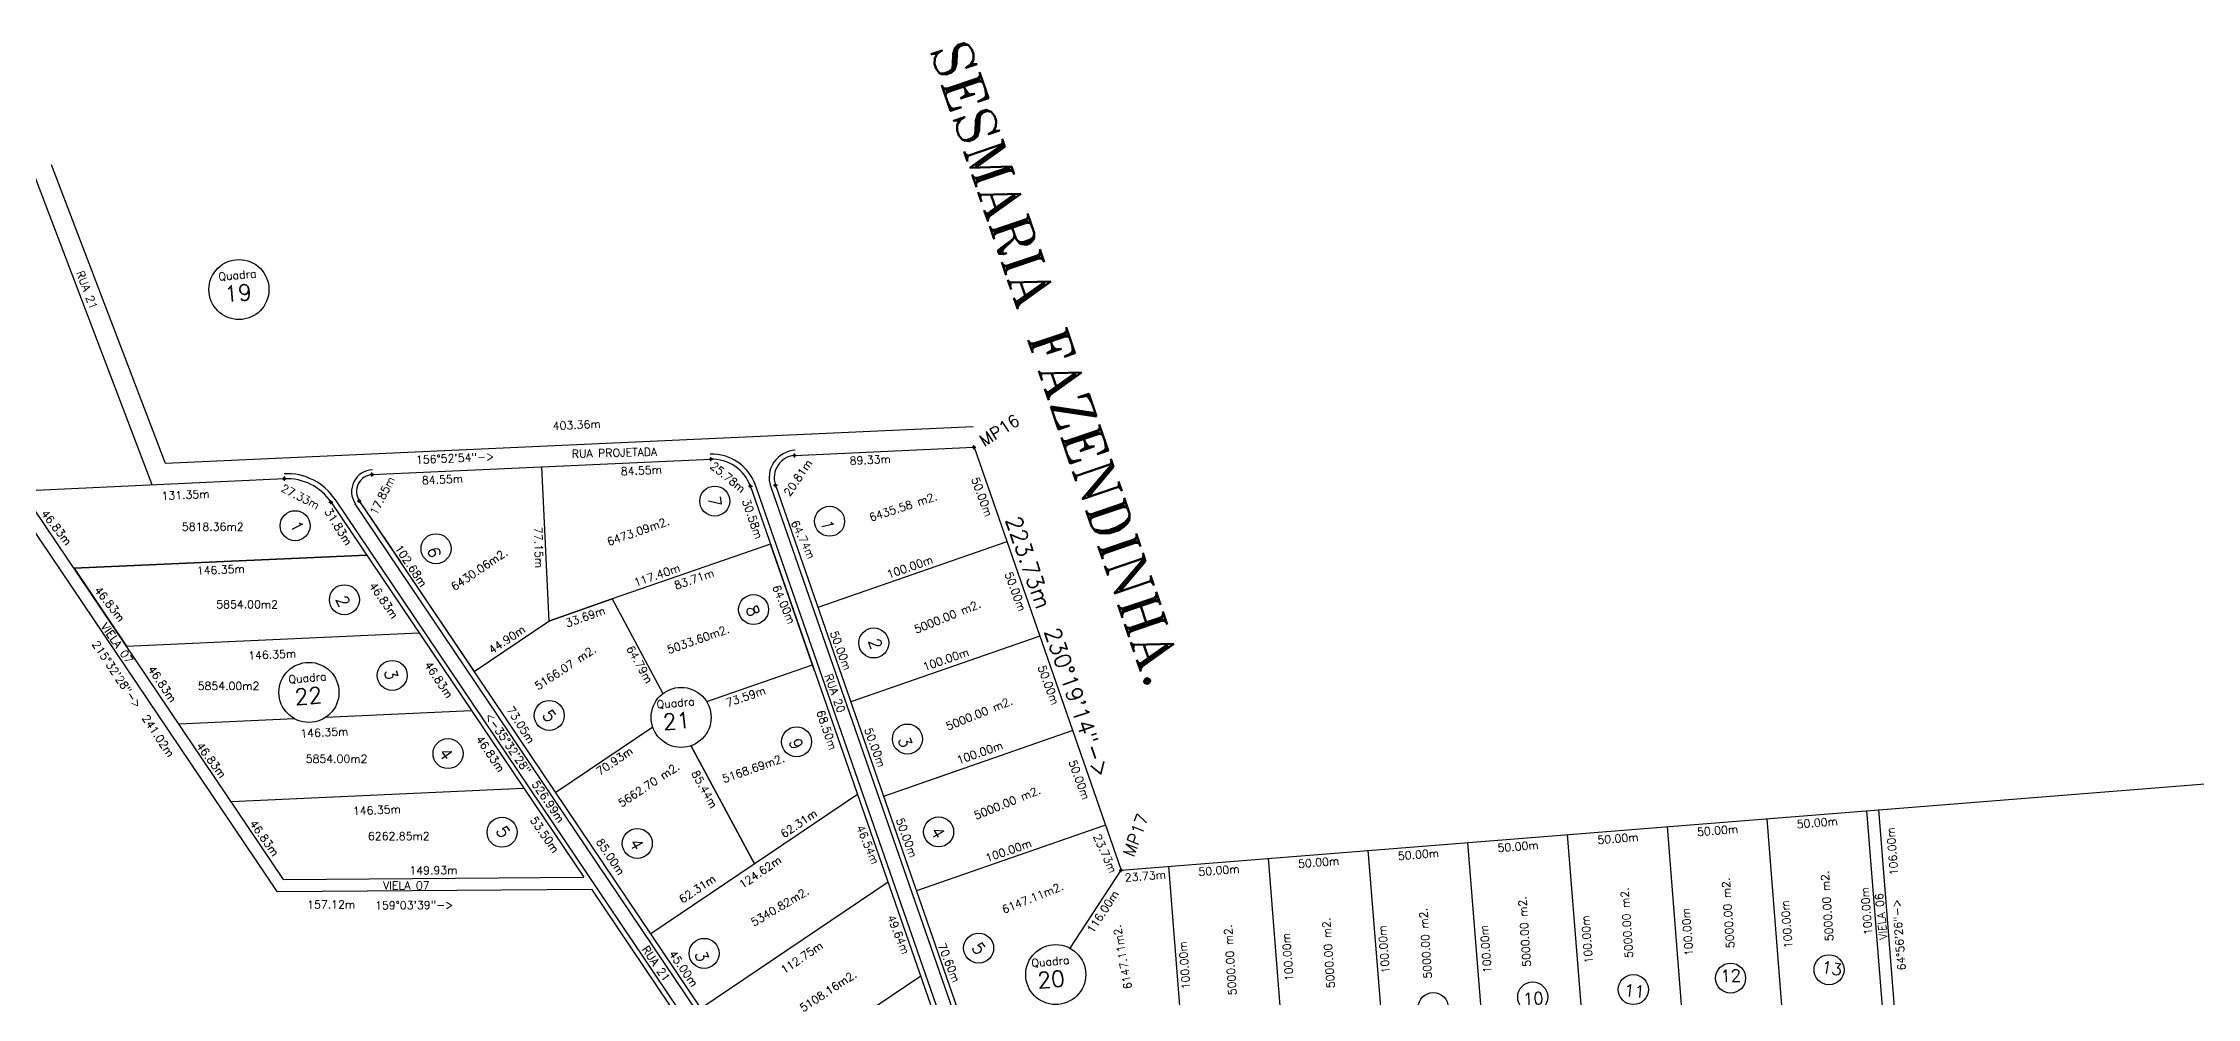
# Model space of a CAD drawing. Extents: x -23785941 to 8798891, y -8418521 to 21897894.
# Drawn here: x -24298 to -23221, y -2100 to -1623 of the extents above; entities that cross this region are included whole.
import ezdxf
from ezdxf.enums import TextEntityAlignment as Align

# ---------------------------------------------------------------- set-up
doc = ezdxf.new("R2010")
doc.units = 0
doc.header["$MEASUREMENT"] = 0
doc.header["$PDMODE"] = 34
doc.header["$PDSIZE"] = 1
doc.layers.get('0').update_dxf_attribs({"linetype": 'CONTINUOUS'})
for name, color, linetype in [('CALCADA', 3, 'CONTINUOUS'), ('REG60_100', 2, 'CONTINUOUS'), ('RUA', 1, 'CONTINUOUS'), ('TER_POLI', 5, 'CONTINUOUS')]:
    doc.layers.add(name, color=color, linetype=linetype)
doc.styles.add('1_5MM', font='romans.shx', dxfattribs={"height": 6})
doc.styles.add('1MM', font='romans.shx', dxfattribs={"height": 4})
doc.styles.add('2MM', font='romans.shx', dxfattribs={"height": 8})
doc.styles.add('5MM', font='romans.shx', dxfattribs={"height": 20})

msp = doc.modelspace()

# ---------------------------------------------------------------- linework, layer by layer
for p, q in [((-24243.2, -1843.8), (-24302.7, -1687.5)), ((-24236.5, -1833.3), (-24293.4, -1684)), ((-23832.9, -1814.9), (-24236.5, -1833.3)), ((-24048.6, -1834.9), (-24048.6, -1834.9)), ((-24048.6, -1834.9), (-24048.6, -1834.9)), ((-24048.6, -1834.9), (-24045, -1912)), ((-24180.7, -2047.1), (-24315.4, -1847.1)), ((-24308.3, -1846.8), (-24177, -1840.8)), ((-24177.5, -2041.1), (-24308.3, -1846.8)), ((-23944.3, -1844.2), (-23845, -2129.9)), ((-23931.7, -1844), (-23838, -2113.5)), ((-24153.9, -1852.4), (-24027.5, -2039.9)), ((-24139.8, -1851.7), (-24082.3, -1937.1)), ((-24139.7, -1851.9), (-23919.7, -2178.6)), ((-24139.7, -1851.9), (-24119.1, -1882.4)), ((-23816, -1872.3), (-23910.4, -1905.1)), ((-24282.2, -1885.6), (-24136, -1879)), ((-24136, -1879), (-24282.2, -1885.6)), ((-23934.1, -1873.5), (-24013.2, -1900.9)), ((-23912.1, -1936.8), (-23934.1, -1873.5)), ((-24282.2, -1885.6), (-24256, -1924.5)), ((-24013.2, -1900.9), (-24045, -1912)), ((-24045, -1912), (-24013.2, -1900.9)), ((-24013.2, -1900.9), (-23987.9, -1948.1)), ((-24082.3, -1937.1), (-24045, -1912)), ((-24256, -1924.5), (-24109.8, -1917.8)), ((-24256, -1924.5), (-24109.8, -1917.8)), ((-23799.5, -1919.5), (-23894, -1952.4)), ((-23966, -1952.2), (-23913.1, -1933.9)), ((-24156.3, -1960), (-24083.7, -1956.7)), ((-24229.9, -1963.3), (-24172.1, -1960.7)), ((-23993, -1965), (-24041.5, -1997.7)), ((-23993, -1965), (-24041.5, -1997.7)), ((-23783.1, -1966.7), (-23877.6, -1999.6)), ((-23942.2, -2033.3), (-23973.9, -1974.2)), ((-23973.9, -1974.2), (-23942.2, -2033.3)), ((-23842.4, -1987.3), (-23877.6, -1999.6)), ((-24203.7, -2002.2), (-24057.5, -1995.5)), ((-23890.6, -1998.6), (-23994, -2068.2)), ((-23436.2, -2010.7), (-23428.3, -2110.4)), ((-23386.4, -2006.7), (-23378.2, -2108.9)), ((-23380.4, -2006.2), (-23371.7, -2115.4)), ((-23766.7, -2014), (-23861.1, -2046.8)), ((-23585.7, -2022.6), (-23577.8, -2122.3)), ((-23535.9, -2018.6), (-23527.9, -2118.3)), ((-23486, -2014.6), (-23478.1, -2114.3)), ((-23735.2, -2034.5), (-23727.3, -2134.2)), ((-23685.4, -2030.5), (-23677.5, -2130.2)), ((-23635.6, -2026.5), (-23627.6, -2126.2)), ((-24177.5, -2041.1), (-24027.5, -2039.9)), ((-23875.3, -2042.5), (-23968.9, -2105.5)), ((-23784.4, -2075.4), (-23758.9, -2036.4)), ((-24180.7, -2047.1), (-24023.5, -2045.9)), ((-23888.4, -2246.5), (-24023.5, -2045.9)), ((-23859, -2089.4), (-23942.1, -2145.3))]:
    msp.add_line(p, q)
at = {"color": 5}
for centre in [(-24199.8, -1746.3), (-24164.8, -1947.6), (-23978.8, -1960.1), (-23791.6, -2088.6)]:
    msp.add_circle(centre, 15, dxfattribs=at)
for centre in [(-23962, -1852), (-24171.7, -1864.3), (-23904.6, -1862.1), (-24101.3, -1875.8), (-24147.1, -1901.3), (-23942.6, -1906.2), (-23882.5, -1922.9), (-24123.2, -1939.1), (-24044.7, -1959.1), (-23921.1, -1972.3), (-23865.7, -1970.9), (-24095.3, -1978.2), (-24068.3, -2017.5), (-23850.1, -2017.3), (-24000.7, -2023.1), (-23967.3, -2078), (-23830.1, -2075.4), (-23454.3, -2090.4), (-23405.1, -2086.2), (-23602.9, -2105.1), (-23553.2, -2099.8), (-23502.9, -2096.1)]:
    msp.add_circle(centre, 7.5)
for centre, radius, start, end in [((-23921.1, -1840.3), 11.2, 92.6137, 199.1748), ((-24132.6, -1847.2), 8.43, 92.6161, 213.972), ((-24175.9, -1867.5), 26.7, 33.9703, 92.6137)]:
    msp.add_arc(centre, radius, start, end)
for p in [(-23922.1, -1829.2), (-23832.5, -1825.1), (-24177.1, -1840.8), (-24133.3, -1838.8), (-23963.9, -1831.1), (-24139.7, -1851.9), (-23944.2, -1844.6), (-23931.7, -1844), (-24153.8, -1852.6), (-23758.9, -2036.4)]:
    msp.add_point(p)
at = {"layer": 'CALCADA'}
for p, q in [((-23887.4, -2243.5), (-24151.7, -1851)), ((-23942.1, -1842.9), (-23842.7, -2128.9)), ((-23934, -1844.8), (-23840.3, -2114.3)), ((-23921.8, -2179.9), (-24141.7, -1853.3))]:
    msp.add_line(p, q, dxfattribs=at)
for centre, radius, start, end in [((-23963.2, -1851.2), 22.6, 19.1748, 92.6113), ((-23921.1, -1840.3), 13.7, 92.6137, 199.1748), ((-24175.9, -1867.5), 29.2, 33.9703, 92.6137), ((-24132.6, -1847.2), 10.9, 92.6161, 213.972), ((-23963.2, -1851.2), 20.1, 19.1748, 92.6113)]:
    msp.add_arc(centre, radius, start, end, dxfattribs=at)
at = {"layer": 'RUA'}
msp.add_line((-23922.1, -1829.2), (-23921.6, -1829.1), dxfattribs=at)
at = {"layer": 'TER_POLI'}
for p, q in [((-23922.1, -1829.2), (-23832.5, -1825.1)), ((-23832.4, -1825.1), (-23758.9, -2036.4)), ((-24133.3, -1838.8), (-23963.9, -1831.1)), ((-23758.9, -2036.4), (-22256.1, -1916.7))]:
    msp.add_line(p, q, dxfattribs=at)

# ---------------------------------------------------------------- texts
at = {"color": 1, "style": '1MM'}
for s, rotation, p in [('156%%d52\'54"->', 2.6137, (-24091.8, -1830.5)), ('<-35%%d32\'28"  526.99m', 304.5579, (-24056.9, -1985.2))]:
    msp.add_text(s, height=4, rotation=rotation, dxfattribs=at).set_placement(p, align=Align.MIDDLE)
at = {"attachment_point": 1}
for s, insert, char_height, width, rotation, style in [('\\Fromant.shx;SESMARIA FAZENDINHA.', (-23835.7, -1619.8), 20, 524.372, 288.7584, '5MM'), ('7', (-23959.5, -1849.2), 6, 5.989, 280.483, '1_5MM'), ('1', (-24169.3, -1861), 6, 7.985, 297.0121, '1_5MM'), ('1', (-23903.3, -1860.7), 6, 7.985, 283.2107, '1_5MM'), ('6', (-24099.9, -1874.4), 6, 7.985, 283.2107, '1_5MM'), ('2', (-24146.2, -1898.4), 6, 5.989, 295.2866, '1_5MM'), ('8', (-23941.1, -1903.3), 6, 7.32, 293.2496, '1_5MM'), ('VIELA 07', (-24265.7, -1912.3), 4, 603.212, 304.8614, '1MM'), ('2', (-23879.7, -1919.9), 6, 5.989, 287.9758, '1_5MM'), ('3', (-24121.5, -1935.4), 6, 5.323, 284.6554, '1_5MM'), ('5', (-24043.8, -1955.5), 6, 5.989, 307.2444, '1_5MM'), ('4', (-24095.3, -1974.6), 6, 5.989, 304.6966, '1_5MM'), ('9', (-23919.5, -1969.8), 6, 4.658, 292.5131, '1_5MM'), ('3', (-23864.9, -1969), 6, 5.323, 289.8365, '1_5MM'), ('5', (-24066.6, -2013.5), 6, 5.989, 303.1371, '1_5MM'), ('4', (-23999.8, -2019.8), 6, 5.989, 299.4921, '1_5MM'), ('4', (-23849.2, -2014), 6, 5.989, 299.4921, '1_5MM'), ('VIELA 06', (-23379.9, -2071.4), 4, 603.212, 95.5471, '1MM'), ('3', (-23966.5, -2076), 6, 5.323, 289.8365, '1_5MM'), ('5', (-23829.2, -2071.7), 6, 5.989, 307.2444, '1_5MM')]:
    msp.add_mtext(s, dxfattribs=dict(at, insert=insert, char_height=char_height, width=width, rotation=rotation, style=style))
at = {"color": 1, "char_height": 4, "attachment_point": 1, "rotation": 5.0339, "style": '1MM'}
for insert in [(-24210.2, -1737.9), (-24175.2, -1939.2), (-23991.2, -1951.7), (-23803.9, -2080.9)]:
    msp.add_mtext('Quadra', dxfattribs=dict(at, insert=insert))
at = {"color": 1, "attachment_point": 1}
for s, insert, char_height, width, rotation, style in [('19', (-24207.4, -1744.7), 8, 20.682, 5.0339, '2MM'), ('MP16', (-23830.6, -1820), 6, 114.422, 32.602, '1_5MM'), ('22', (-24172.3, -1946), 8, 20.682, 5.0339, '2MM'), ('21', (-23988.3, -1958.5), 8, 20.682, 5.0339, '2MM'), ('MP17', (-23758.3, -2028.1), 6, 197.378, 69.4954, '1_5MM'), ('20', (-23801.1, -2087.6), 8, 20.682, 5.0339, '2MM')]:
    msp.add_mtext(s, dxfattribs=dict(at, insert=insert, char_height=char_height, width=width, rotation=rotation, style=style))
at = {"insert": (-24127.8, -2042.1), "char_height": 4, "width": 603.212, "attachment_point": 1, "style": '1MM'}
msp.add_mtext('VIELA 07', dxfattribs=at)
at = {"char_height": 6, "attachment_point": 1, "style": '1_5MM'}
for s, insert, rotation in [('12', (-23459.5, -2086.4), 2.4078), ('13', (-23408.3, -2081.7), 350.7947), ('10', (-23558.2, -2097.8), 2.9738), ('11', (-23507.2, -2093.3), 354.1029)]:
    msp.add_mtext(s, dxfattribs=dict(at, insert=insert, rotation=rotation))
at = {"layer": 'REG60_100', "style": '1MM'}
for s, rotation, p in [('403.36m', 2.6137, (-24031, -1813.9)), ('89.33m', 2.622, (-23884.3, -1831.4)), ('17.85m', 63.354, (-24128.2, -1849.3)), ('84.55m', 2.6137, (-24098.1, -1841.2)), ('84.55m', 2.6137, (-23998.7, -1836.7)), ('25.78m', 320.6943, (-23955.4, -1840.1)), ('20.81m', 55.8942, (-23920.4, -1840.3)), ('50.00m', 290.3451, (-23828.4, -1849.9)), ('131.35m', 2.6098, (-24226.5, -1848.9)), ('27.33m', 332.7821, (-24169.1, -1849.8)), ('30.58m', 289.1748, (-23943.1, -1860.9)), ('46.83m', 308.1949, (-24291, -1865.2)), ('31.83m', 301.9783, (-24150.1, -1864.8)), ('64.74m', 295.8264, (-23917.8, -1871.2)), ('77.15m', 271.6736, (-24050, -1875.2)), ('102.68m', 303.9542, (-24113.8, -1884.3)), ('100.00m', 19.1748, (-23864.5, -1884.9)), ('146.35m', 2.6137, (-24208.9, -1886.3)), ('46.83m', 304.8939, (-24127.4, -1901.6)), ('117.40m', 19.1748, (-23990.9, -1889)), ('83.71m', 19.1748, (-23972.3, -1891)), ('64.00m', 293.3637, (-23927.4, -1903.6)), ('50.00m', 290.3451, (-23811.7, -1897.2)), ('46.83m', 308.1877, (-24264.4, -1903.4)), ('44.90m', 33.9515, (-24065.9, -1921.2)), ('33.69m', 19.1748, (-24026.7, -1909.8)), ('146.35m', 2.6098, (-24183.2, -1928.7)), ('64.79m', 299.5097, (-23999.5, -1933.6)), ('50.00m', 290.3451, (-23899, -1926.7)), ('46.83m', 303.9542, (-24238.1, -1943.4)), ('46.83m', 303.9135, (-24099.9, -1941.3)), ('100.00m', 19.1748, (-23846.5, -1931.1)), ('50.00m', 290.3451, (-23795.2, -1943.9)), ('73.59m', 19.1748, (-23946.5, -1949.7)), ('73.05m', 303.0296, (-24058.9, -1963.8)), ('68.50m', 288.9595, (-23906, -1966.4)), ('146.35m', 2.6098, (-24157.1, -1967.6)), ('50.00m', 290.3451, (-23881.9, -1975.1)), ('46.83m', 306.9326, (-24213.6, -1981.4)), ('46.83m', 304.3785, (-24074.1, -1978.3)), ('70.93m', 33.9542, (-24012.1, -1981.9)), ('100.00m', 19.1748, (-23829.5, -1977.7)), ('85.44m', 298.9233, (-23967.1, -1996)), ('50.00m', 290.3451, (-23779.8, -1991.2)), ('46.83m', 305.6514, (-24187.1, -2020.4)), ('146.35m', 2.6098, (-24130.9, -2006.4)), ('53.50m', 304.8233, (-24047, -2018.7)), ('62.31m', 33.9542, (-23920, -2013.1)), ('50.00m', 290.3451, (-23866.1, -2020.2)), ('50.00m', 4.5548, (-23411, -2012.7)), ('85.00m', 303.9542, (-24014.1, -2029.7)), ('46.54m', 292.8699, (-23885.5, -2023.7)), ('100.00m', 19.1748, (-23815.2, -2026.6)), ('23.73m', 294.3742, (-23766.9, -2028.1)), ('50.00m', 4.5548, (-23560.5, -2024.6)), ('50.00m', 4.5548, (-23510.6, -2020.6)), ('50.00m', 4.5548, (-23460.8, -2016.6)), ('149.93m', 0.4345, (-24102.6, -2036.5)), ('124.62m', 33.9542, (-23939.3, -2037.4)), ('50.00m', 4.5548, (-23710, -2036.5)), ('50.00m', 4.5548, (-23660.2, -2032.5)), ('50.00m', 4.5548, (-23610.3, -2028.6)), ('62.31m', 33.9542, (-23970.7, -2045.8)), ('23.73m', 4.5548, (-23746.8, -2039.4)), ('116.00m', 56.9781, (-23768.1, -2057.2)), ('100.00m', 94.5548, (-23475.9, -2067.4)), ('100.00m', 94.5548, (-23426.3, -2063.5)), ('100.00m', 94.5548, (-23386.4, -2056.9)), ('49.64m', 291.9037, (-23870.2, -2068.6)), ('100.00m', 94.5548, (-23627.6, -2076.1)), ('100.00m', 94.5548, (-23576.7, -2075.9)), ('100.00m', 94.5548, (-23526.1, -2071.1)), ('112.75m', 33.9542, (-23918.5, -2080.1)), ('70.60m', 291.8403, (-23844.9, -2082.7)), ('100.00m', 94.5548, (-23727.3, -2084)), ('100.00m', 94.5548, (-23675.7, -2079.9)), ('45.00m', 304.8432, (-23977.6, -2085.6))]:
    msp.add_text(s, height=4, rotation=rotation, dxfattribs=at).set_placement(p, align=Align.MIDDLE)
for s, rotation, p in [('6435.58 m2.', 18.1213, (-23866.8, -1857.9)), (' 6473.09m2.', 19.3887, (-24000.5, -1870.6)), ('6430.06m2.', 34.1971, (-24077.9, -1888.8)), ('5000.00 m2.', 22.0702, (-23844.5, -1912.7)), ('5033.60m2.', 19.3887, (-23969.2, -1924.1)), ('5166.07 m2.', 33.438, (-24034.9, -1937.9)), ('5000.00 m2.', 22.0702, (-23828.6, -1961.1)), ('5168.69m2.', 19.3887, (-23941.6, -1988.6)), ('5662.70 m2.', 33.438, (-23993.2, -1996.4)), ('5000.00 m2.', 22.0702, (-23814.6, -2005.7)), ('6147.11m2.', 22.0702, (-23801.9, -2053.2)), ('5000.00 m2.', 93.8911, (-23452.4, -2057.6)), ('5000.00 m2.', 93.8911, (-23402.9, -2054.1)), ('5340.82m2.', 30.7091, (-23927.8, -2057.4)), ('5000.00 m2.', 93.8911, (-23603.6, -2072.8)), ('5000.00 m2.', 93.8911, (-23554.1, -2066.9)), ('5000.00 m2.', 93.8911, (-23503, -2062.5)), ('6147.11m2.', 100.1052, (-23755.1, -2079.3)), ('5000.00 m2.', 93.8911, (-23701.2, -2081.1)), ('5000.00 m2.', 93.8911, (-23652.1, -2077.6)), ('5108.16m2.', 33.438, (-23903.6, -2099.5))]:
    msp.add_text(s, height=4, rotation=rotation, dxfattribs=at).set_placement(p, align=Align.BOTTOM_CENTER)
for s, p in [('5818.36m2', (-24212.9, -1868)), ('5854.00m2', (-24195.7, -1906.8)), ('5854.00m2', (-24205, -1947.6)), ('5854.00m2', (-24151, -1984)), ('6262.85m2', (-24119.9, -2022.6))]:
    msp.add_text(s, height=4, dxfattribs=at).set_placement(p, align=Align.BOTTOM_CENTER)
at = {"layer": 'RUA'}
for s, height, rotation, style, p in [('223.73m  230%%d19\'14"-> ', 8, 289.1748, '2MM', (-23789.6, -1927.3)), ('215%%d32\'28"->  241.02m', 4, 303.9542, '1MM', (-24252.6, -1950.8)), ('64%%d56\'26"->   106.00m', 4, 94.5547, '1MM', (-23371.6, -2050.8)), ('157.12m', 4, 0.4344, '1MM', (-24153.7, -2053.6)), ('159%%d03\'39"->', 4, 0.4345, '1MM', (-24112.2, -2053.9))]:
    msp.add_text(s, height=height, rotation=rotation, dxfattribs=dict(at, style=style)).set_placement(p, align=Align.MIDDLE)
at = {"layer": 'RUA', "char_height": 4, "attachment_point": 1}
for s, insert, width, rotation, style in [('RUA 21', (-24277.5, -1736.4), 808.839, 290.9526, '1_5MM'), ('\\Fromant.shx;RUA PROJETADA', (-24033.5, -1826.4), 371.858, 1.4695, '1MM'), ('RUA 20', (-23903.4, -1937.9), 808.839, 289.6504, '1_5MM'), ('RUA 21', (-23995.4, -2073.7), 808.839, 304.5642, '1_5MM')]:
    msp.add_mtext(s, dxfattribs=dict(at, insert=insert, width=width, rotation=rotation, style=style))

doc.saveas('drawing.dxf')
